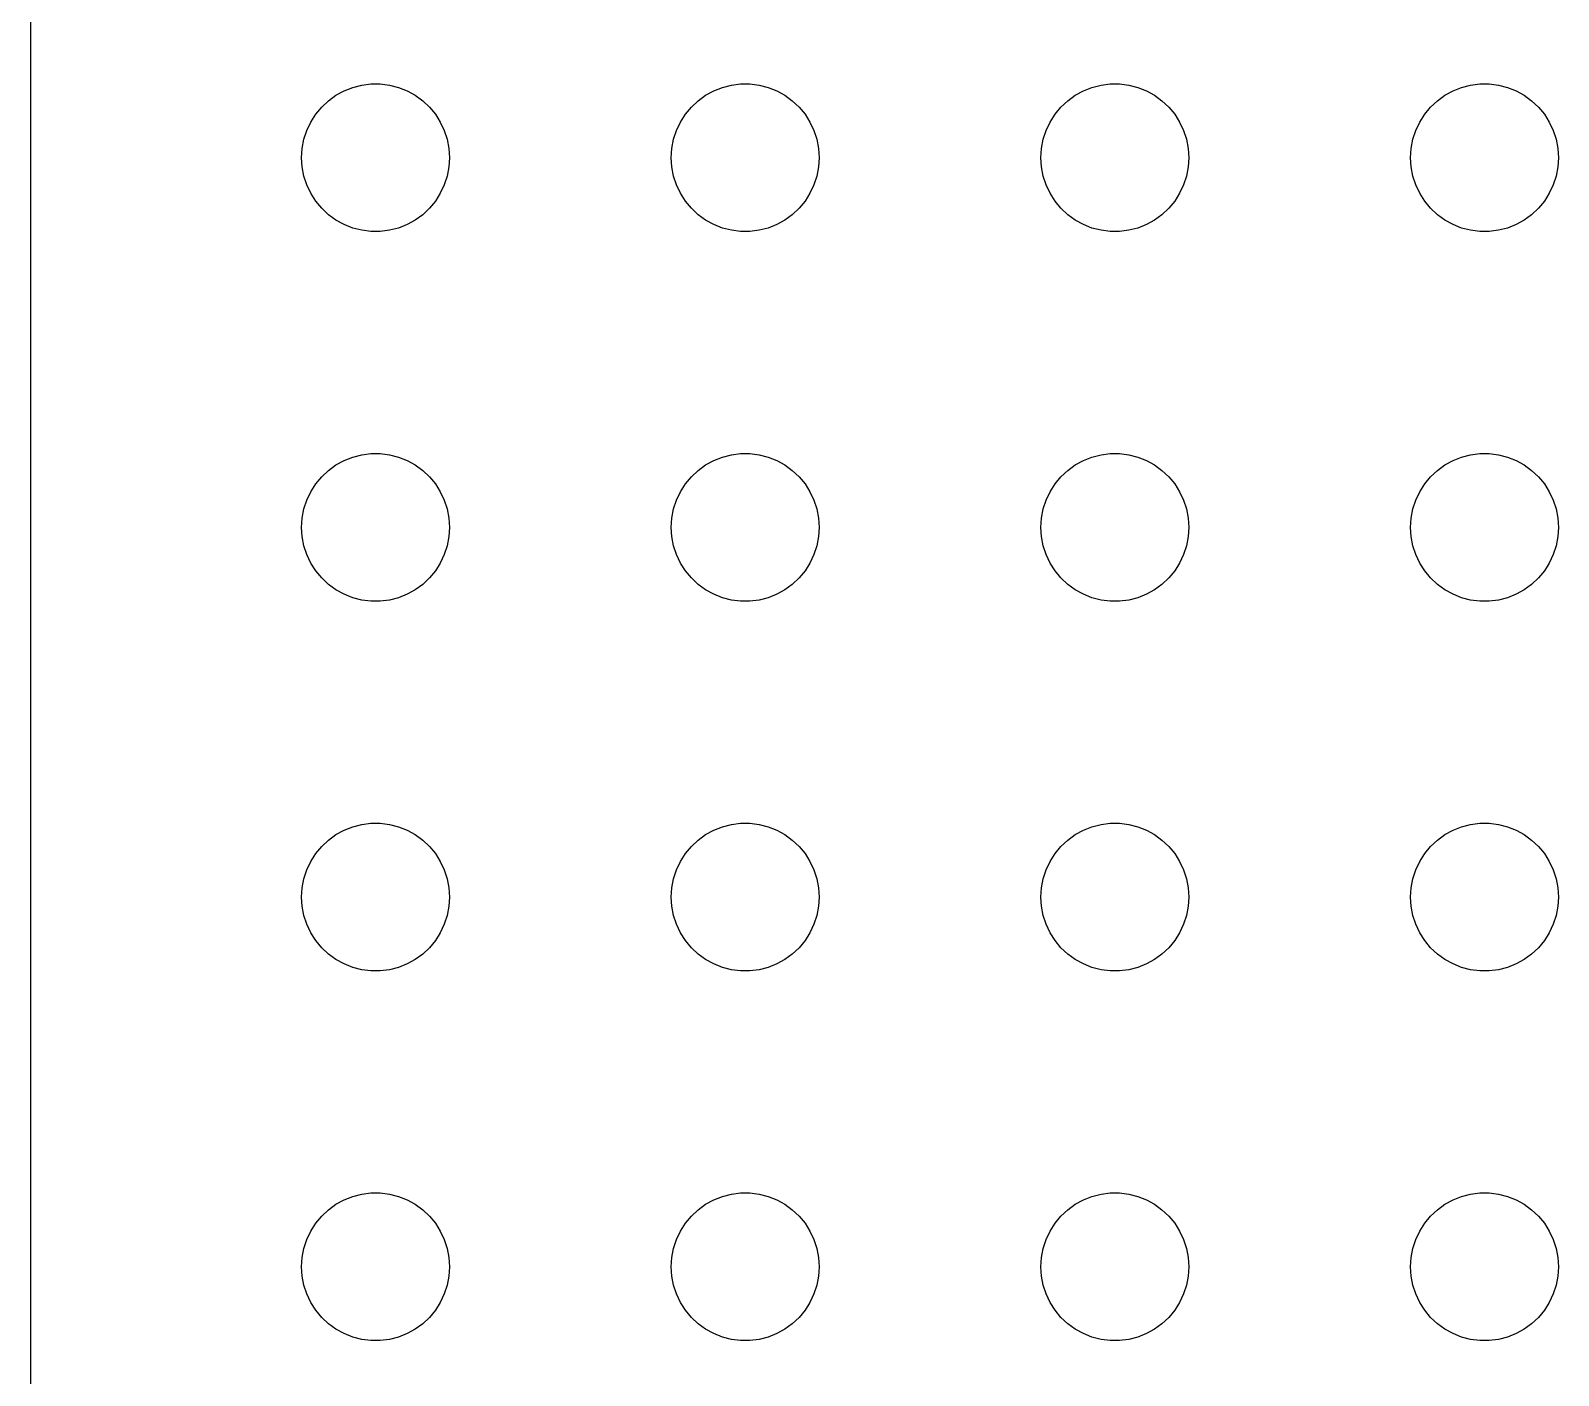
# Model space of a CAD drawing. Header units: metres. Extents: x -142 to 142, y -112 to 112.
# Drawn here: x -142 to -111, y -84.71 to -57.42 of the extents above; entities that cross this region are included whole.
import ezdxf

# ---------------------------------------------------------------- set-up
doc = ezdxf.new("R2010")
doc.units = ezdxf.units.M

msp = doc.modelspace()

# ---------------------------------------------------------------- linework, layer by layer
for p, q in [((-142, 107), (-142, -107)), ((-135.639, -58.6428), (-135.464, -58.5734)), ((-135.464, -58.5734), (-135.281, -58.5266)), ((-135.281, -58.5266), (-135.094, -58.503)), ((-135.094, -58.503), (-134.906, -58.503)), ((-134.906, -58.503), (-134.719, -58.5266)), ((-134.719, -58.5266), (-134.536, -58.5734)), ((-134.536, -58.5734), (-134.361, -58.6428)), ((-128.139, -58.6428), (-127.964, -58.5734)), ((-127.964, -58.5734), (-127.781, -58.5266)), ((-127.781, -58.5266), (-127.594, -58.503)), ((-127.594, -58.503), (-127.406, -58.503)), ((-127.406, -58.503), (-127.219, -58.5266)), ((-127.219, -58.5266), (-127.036, -58.5734)), ((-127.036, -58.5734), (-126.861, -58.6428)), ((-120.639, -58.6428), (-120.464, -58.5734)), ((-120.464, -58.5734), (-120.281, -58.5266)), ((-120.281, -58.5266), (-120.094, -58.503)), ((-120.094, -58.503), (-119.906, -58.503)), ((-119.906, -58.503), (-119.719, -58.5266)), ((-119.719, -58.5266), (-119.536, -58.5734)), ((-119.536, -58.5734), (-119.361, -58.6428)), ((-113.139, -58.6428), (-112.964, -58.5734)), ((-112.964, -58.5734), (-112.781, -58.5266)), ((-112.781, -58.5266), (-112.594, -58.503)), ((-112.594, -58.503), (-112.406, -58.503)), ((-112.406, -58.503), (-112.219, -58.5266)), ((-112.219, -58.5266), (-112.036, -58.5734)), ((-112.036, -58.5734), (-111.861, -58.6428)), ((-136.093, -58.9732), (-135.956, -58.8442)), ((-135.956, -58.8442), (-135.804, -58.7335)), ((-135.804, -58.7335), (-135.639, -58.6428)), ((-134.361, -58.6428), (-134.196, -58.7335)), ((-134.196, -58.7335), (-134.044, -58.8442)), ((-134.044, -58.8442), (-133.907, -58.9732)), ((-128.593, -58.9732), (-128.456, -58.8442)), ((-128.456, -58.8442), (-128.304, -58.7335)), ((-128.304, -58.7335), (-128.139, -58.6428)), ((-126.861, -58.6428), (-126.696, -58.7335)), ((-126.696, -58.7335), (-126.544, -58.8442)), ((-126.544, -58.8442), (-126.407, -58.9732)), ((-121.093, -58.9732), (-120.956, -58.8442)), ((-120.956, -58.8442), (-120.804, -58.7335)), ((-120.804, -58.7335), (-120.639, -58.6428)), ((-119.361, -58.6428), (-119.196, -58.7335)), ((-119.196, -58.7335), (-119.044, -58.8442)), ((-119.044, -58.8442), (-118.907, -58.9732)), ((-113.593, -58.9732), (-113.456, -58.8442)), ((-113.456, -58.8442), (-113.304, -58.7335)), ((-113.304, -58.7335), (-113.139, -58.6428)), ((-111.861, -58.6428), (-111.696, -58.7335)), ((-111.696, -58.7335), (-111.544, -58.8442)), ((-111.544, -58.8442), (-111.407, -58.9732)), ((-136.314, -59.2774), (-136.214, -59.1183)), ((-136.214, -59.1183), (-136.093, -58.9732)), ((-133.907, -58.9732), (-133.786, -59.1183)), ((-133.786, -59.1183), (-133.686, -59.2774)), ((-128.814, -59.2774), (-128.714, -59.1183)), ((-128.714, -59.1183), (-128.593, -58.9732)), ((-126.407, -58.9732), (-126.286, -59.1183)), ((-126.286, -59.1183), (-126.186, -59.2774)), ((-121.314, -59.2774), (-121.214, -59.1183)), ((-121.214, -59.1183), (-121.093, -58.9732)), ((-118.907, -58.9732), (-118.786, -59.1183)), ((-118.786, -59.1183), (-118.686, -59.2774)), ((-113.814, -59.2774), (-113.714, -59.1183)), ((-113.714, -59.1183), (-113.593, -58.9732)), ((-111.407, -58.9732), (-111.286, -59.1183)), ((-111.286, -59.1183), (-111.186, -59.2774)), ((-136.453, -59.627), (-136.395, -59.4478)), ((-136.395, -59.4478), (-136.314, -59.2774)), ((-133.686, -59.2774), (-133.605, -59.4478)), ((-133.605, -59.4478), (-133.547, -59.627)), ((-128.953, -59.627), (-128.895, -59.4478)), ((-128.895, -59.4478), (-128.814, -59.2774)), ((-126.186, -59.2774), (-126.105, -59.4478)), ((-126.105, -59.4478), (-126.047, -59.627)), ((-121.453, -59.627), (-121.395, -59.4478)), ((-121.395, -59.4478), (-121.314, -59.2774)), ((-118.686, -59.2774), (-118.605, -59.4478)), ((-118.605, -59.4478), (-118.547, -59.627)), ((-113.953, -59.627), (-113.895, -59.4478)), ((-113.895, -59.4478), (-113.814, -59.2774)), ((-111.186, -59.2774), (-111.105, -59.4478)), ((-111.105, -59.4478), (-111.047, -59.627)), ((-136.5, -60), (-136.488, -59.812)), ((-136.488, -59.812), (-136.453, -59.627)), ((-133.547, -59.627), (-133.512, -59.812)), ((-133.512, -59.812), (-133.5, -60)), ((-129, -60), (-128.988, -59.812)), ((-128.988, -59.812), (-128.953, -59.627)), ((-126.047, -59.627), (-126.012, -59.812)), ((-126.012, -59.812), (-126, -60)), ((-121.5, -60), (-121.488, -59.812)), ((-121.488, -59.812), (-121.453, -59.627)), ((-118.547, -59.627), (-118.512, -59.812)), ((-118.512, -59.812), (-118.5, -60)), ((-114, -60), (-113.988, -59.812)), ((-113.988, -59.812), (-113.953, -59.627)), ((-111.047, -59.627), (-111.012, -59.812)), ((-111.012, -59.812), (-111, -60)), ((-136.488, -60.188), (-136.5, -60)), ((-133.5, -60), (-133.512, -60.188)), ((-128.988, -60.188), (-129, -60)), ((-126, -60), (-126.012, -60.188)), ((-121.488, -60.188), (-121.5, -60)), ((-118.5, -60), (-118.512, -60.188)), ((-113.988, -60.188), (-114, -60)), ((-111, -60), (-111.012, -60.188)), ((-136.453, -60.373), (-136.488, -60.188)), ((-136.395, -60.5522), (-136.453, -60.373)), ((-133.547, -60.373), (-133.605, -60.5522)), ((-133.512, -60.188), (-133.547, -60.373)), ((-128.953, -60.373), (-128.988, -60.188)), ((-128.895, -60.5522), (-128.953, -60.373)), ((-126.047, -60.373), (-126.105, -60.5522)), ((-126.012, -60.188), (-126.047, -60.373)), ((-121.453, -60.373), (-121.488, -60.188)), ((-121.395, -60.5522), (-121.453, -60.373)), ((-118.547, -60.373), (-118.605, -60.5522)), ((-118.512, -60.188), (-118.547, -60.373)), ((-113.953, -60.373), (-113.988, -60.188)), ((-113.895, -60.5522), (-113.953, -60.373)), ((-111.047, -60.373), (-111.105, -60.5522)), ((-111.012, -60.188), (-111.047, -60.373)), ((-136.314, -60.7226), (-136.395, -60.5522)), ((-136.214, -60.8817), (-136.314, -60.7226)), ((-133.686, -60.7226), (-133.786, -60.8817)), ((-133.605, -60.5522), (-133.686, -60.7226)), ((-128.814, -60.7226), (-128.895, -60.5522)), ((-128.714, -60.8817), (-128.814, -60.7226)), ((-126.186, -60.7226), (-126.286, -60.8817)), ((-126.105, -60.5522), (-126.186, -60.7226)), ((-121.314, -60.7226), (-121.395, -60.5522)), ((-121.214, -60.8817), (-121.314, -60.7226)), ((-118.686, -60.7226), (-118.786, -60.8817)), ((-118.605, -60.5522), (-118.686, -60.7226)), ((-113.814, -60.7226), (-113.895, -60.5522)), ((-113.714, -60.8817), (-113.814, -60.7226)), ((-111.186, -60.7226), (-111.286, -60.8817)), ((-111.105, -60.5522), (-111.186, -60.7226)), ((-136.093, -61.0268), (-136.214, -60.8817)), ((-135.956, -61.1558), (-136.093, -61.0268)), ((-133.907, -61.0268), (-134.044, -61.1558)), ((-133.786, -60.8817), (-133.907, -61.0268)), ((-128.593, -61.0268), (-128.714, -60.8817)), ((-128.456, -61.1558), (-128.593, -61.0268)), ((-126.407, -61.0268), (-126.544, -61.1558)), ((-126.286, -60.8817), (-126.407, -61.0268)), ((-121.093, -61.0268), (-121.214, -60.8817)), ((-120.956, -61.1558), (-121.093, -61.0268)), ((-118.907, -61.0268), (-119.044, -61.1558)), ((-118.786, -60.8817), (-118.907, -61.0268)), ((-113.593, -61.0268), (-113.714, -60.8817)), ((-113.456, -61.1558), (-113.593, -61.0268)), ((-111.407, -61.0268), (-111.544, -61.1558)), ((-111.286, -60.8817), (-111.407, -61.0268)), ((-135.804, -61.2665), (-135.956, -61.1558)), ((-135.639, -61.3572), (-135.804, -61.2665)), ((-135.464, -61.4266), (-135.639, -61.3572)), ((-134.361, -61.3572), (-134.536, -61.4266)), ((-134.196, -61.2665), (-134.361, -61.3572)), ((-134.044, -61.1558), (-134.196, -61.2665)), ((-128.304, -61.2665), (-128.456, -61.1558)), ((-128.139, -61.3572), (-128.304, -61.2665)), ((-127.964, -61.4266), (-128.139, -61.3572)), ((-126.861, -61.3572), (-127.036, -61.4266)), ((-126.696, -61.2665), (-126.861, -61.3572)), ((-126.544, -61.1558), (-126.696, -61.2665)), ((-120.804, -61.2665), (-120.956, -61.1558)), ((-120.639, -61.3572), (-120.804, -61.2665)), ((-120.464, -61.4266), (-120.639, -61.3572)), ((-119.361, -61.3572), (-119.536, -61.4266)), ((-119.196, -61.2665), (-119.361, -61.3572)), ((-119.044, -61.1558), (-119.196, -61.2665)), ((-113.304, -61.2665), (-113.456, -61.1558)), ((-113.139, -61.3572), (-113.304, -61.2665)), ((-112.964, -61.4266), (-113.139, -61.3572)), ((-111.861, -61.3572), (-112.036, -61.4266)), ((-111.696, -61.2665), (-111.861, -61.3572)), ((-111.544, -61.1558), (-111.696, -61.2665)), ((-135.281, -61.4734), (-135.464, -61.4266)), ((-135.094, -61.497), (-135.281, -61.4734)), ((-134.906, -61.497), (-135.094, -61.497)), ((-134.719, -61.4734), (-134.906, -61.497)), ((-134.536, -61.4266), (-134.719, -61.4734)), ((-127.781, -61.4734), (-127.964, -61.4266)), ((-127.594, -61.497), (-127.781, -61.4734)), ((-127.406, -61.497), (-127.594, -61.497)), ((-127.219, -61.4734), (-127.406, -61.497)), ((-127.036, -61.4266), (-127.219, -61.4734)), ((-120.281, -61.4734), (-120.464, -61.4266)), ((-120.094, -61.497), (-120.281, -61.4734)), ((-119.906, -61.497), (-120.094, -61.497)), ((-119.719, -61.4734), (-119.906, -61.497)), ((-119.536, -61.4266), (-119.719, -61.4734)), ((-112.781, -61.4734), (-112.964, -61.4266)), ((-112.594, -61.497), (-112.781, -61.4734)), ((-112.406, -61.497), (-112.594, -61.497)), ((-112.219, -61.4734), (-112.406, -61.497)), ((-112.036, -61.4266), (-112.219, -61.4734)), ((-135.464, -66.0734), (-135.281, -66.0266)), ((-135.281, -66.0266), (-135.094, -66.003)), ((-135.094, -66.003), (-134.906, -66.003)), ((-134.906, -66.003), (-134.719, -66.0266)), ((-134.719, -66.0266), (-134.536, -66.0734)), ((-127.964, -66.0734), (-127.781, -66.0266)), ((-127.781, -66.0266), (-127.594, -66.003)), ((-127.594, -66.003), (-127.406, -66.003)), ((-127.406, -66.003), (-127.219, -66.0266)), ((-127.219, -66.0266), (-127.036, -66.0734)), ((-120.464, -66.0734), (-120.281, -66.0266)), ((-120.281, -66.0266), (-120.094, -66.003)), ((-120.094, -66.003), (-119.906, -66.003)), ((-119.906, -66.003), (-119.719, -66.0266)), ((-119.719, -66.0266), (-119.536, -66.0734)), ((-112.964, -66.0734), (-112.781, -66.0266)), ((-112.781, -66.0266), (-112.594, -66.003)), ((-112.594, -66.003), (-112.406, -66.003)), ((-112.406, -66.003), (-112.219, -66.0266)), ((-112.219, -66.0266), (-112.036, -66.0734)), ((-135.956, -66.3442), (-135.804, -66.2335)), ((-135.804, -66.2335), (-135.639, -66.1428)), ((-135.639, -66.1428), (-135.464, -66.0734)), ((-134.536, -66.0734), (-134.361, -66.1428)), ((-134.361, -66.1428), (-134.196, -66.2335)), ((-134.196, -66.2335), (-134.044, -66.3442)), ((-128.456, -66.3442), (-128.304, -66.2335)), ((-128.304, -66.2335), (-128.139, -66.1428)), ((-128.139, -66.1428), (-127.964, -66.0734)), ((-127.036, -66.0734), (-126.861, -66.1428)), ((-126.861, -66.1428), (-126.696, -66.2335)), ((-126.696, -66.2335), (-126.544, -66.3442)), ((-120.956, -66.3442), (-120.804, -66.2335)), ((-120.804, -66.2335), (-120.639, -66.1428)), ((-120.639, -66.1428), (-120.464, -66.0734)), ((-119.536, -66.0734), (-119.361, -66.1428)), ((-119.361, -66.1428), (-119.196, -66.2335)), ((-119.196, -66.2335), (-119.044, -66.3442)), ((-113.456, -66.3442), (-113.304, -66.2335)), ((-113.304, -66.2335), (-113.139, -66.1428)), ((-113.139, -66.1428), (-112.964, -66.0734)), ((-112.036, -66.0734), (-111.861, -66.1428)), ((-111.861, -66.1428), (-111.696, -66.2335)), ((-111.696, -66.2335), (-111.544, -66.3442)), ((-136.314, -66.7774), (-136.214, -66.6183)), ((-136.214, -66.6183), (-136.093, -66.4732)), ((-136.093, -66.4732), (-135.956, -66.3442)), ((-134.044, -66.3442), (-133.907, -66.4732)), ((-133.907, -66.4732), (-133.786, -66.6183)), ((-133.786, -66.6183), (-133.686, -66.7774)), ((-128.814, -66.7774), (-128.714, -66.6183)), ((-128.714, -66.6183), (-128.593, -66.4732)), ((-128.593, -66.4732), (-128.456, -66.3442)), ((-126.544, -66.3442), (-126.407, -66.4732)), ((-126.407, -66.4732), (-126.286, -66.6183)), ((-126.286, -66.6183), (-126.186, -66.7774)), ((-121.314, -66.7774), (-121.214, -66.6183)), ((-121.214, -66.6183), (-121.093, -66.4732)), ((-121.093, -66.4732), (-120.956, -66.3442)), ((-119.044, -66.3442), (-118.907, -66.4732)), ((-118.907, -66.4732), (-118.786, -66.6183)), ((-118.786, -66.6183), (-118.686, -66.7774)), ((-113.814, -66.7774), (-113.714, -66.6183)), ((-113.714, -66.6183), (-113.593, -66.4732)), ((-113.593, -66.4732), (-113.456, -66.3442)), ((-111.544, -66.3442), (-111.407, -66.4732)), ((-111.407, -66.4732), (-111.286, -66.6183)), ((-111.286, -66.6183), (-111.186, -66.7774)), ((-136.453, -67.127), (-136.395, -66.9478)), ((-136.395, -66.9478), (-136.314, -66.7774)), ((-133.686, -66.7774), (-133.605, -66.9478)), ((-133.605, -66.9478), (-133.547, -67.127)), ((-128.953, -67.127), (-128.895, -66.9478)), ((-128.895, -66.9478), (-128.814, -66.7774)), ((-126.186, -66.7774), (-126.105, -66.9478)), ((-126.105, -66.9478), (-126.047, -67.127)), ((-121.453, -67.127), (-121.395, -66.9478)), ((-121.395, -66.9478), (-121.314, -66.7774)), ((-118.686, -66.7774), (-118.605, -66.9478)), ((-118.605, -66.9478), (-118.547, -67.127)), ((-113.953, -67.127), (-113.895, -66.9478)), ((-113.895, -66.9478), (-113.814, -66.7774)), ((-111.186, -66.7774), (-111.105, -66.9478)), ((-111.105, -66.9478), (-111.047, -67.127)), ((-136.488, -67.312), (-136.453, -67.127)), ((-133.547, -67.127), (-133.512, -67.312)), ((-128.988, -67.312), (-128.953, -67.127)), ((-126.047, -67.127), (-126.012, -67.312)), ((-121.488, -67.312), (-121.453, -67.127)), ((-118.547, -67.127), (-118.512, -67.312)), ((-113.988, -67.312), (-113.953, -67.127)), ((-111.047, -67.127), (-111.012, -67.312)), ((-136.5, -67.5), (-136.488, -67.312)), ((-136.488, -67.688), (-136.5, -67.5)), ((-133.512, -67.312), (-133.5, -67.5)), ((-133.5, -67.5), (-133.512, -67.688)), ((-129, -67.5), (-128.988, -67.312)), ((-128.988, -67.688), (-129, -67.5)), ((-126.012, -67.312), (-126, -67.5)), ((-126, -67.5), (-126.012, -67.688)), ((-121.5, -67.5), (-121.488, -67.312)), ((-121.488, -67.688), (-121.5, -67.5)), ((-118.512, -67.312), (-118.5, -67.5)), ((-118.5, -67.5), (-118.512, -67.688)), ((-114, -67.5), (-113.988, -67.312)), ((-113.988, -67.688), (-114, -67.5)), ((-111.012, -67.312), (-111, -67.5)), ((-111, -67.5), (-111.012, -67.688)), ((-136.453, -67.873), (-136.488, -67.688)), ((-136.395, -68.0522), (-136.453, -67.873)), ((-133.547, -67.873), (-133.605, -68.0522)), ((-133.512, -67.688), (-133.547, -67.873)), ((-128.953, -67.873), (-128.988, -67.688)), ((-128.895, -68.0522), (-128.953, -67.873)), ((-126.047, -67.873), (-126.105, -68.0522)), ((-126.012, -67.688), (-126.047, -67.873)), ((-121.453, -67.873), (-121.488, -67.688)), ((-121.395, -68.0522), (-121.453, -67.873)), ((-118.547, -67.873), (-118.605, -68.0522)), ((-118.512, -67.688), (-118.547, -67.873)), ((-113.953, -67.873), (-113.988, -67.688)), ((-113.895, -68.0522), (-113.953, -67.873)), ((-111.047, -67.873), (-111.105, -68.0522)), ((-111.012, -67.688), (-111.047, -67.873)), ((-136.314, -68.2226), (-136.395, -68.0522)), ((-133.605, -68.0522), (-133.686, -68.2226)), ((-128.814, -68.2226), (-128.895, -68.0522)), ((-126.105, -68.0522), (-126.186, -68.2226)), ((-121.314, -68.2226), (-121.395, -68.0522)), ((-118.605, -68.0522), (-118.686, -68.2226)), ((-113.814, -68.2226), (-113.895, -68.0522)), ((-111.105, -68.0522), (-111.186, -68.2226)), ((-136.214, -68.3817), (-136.314, -68.2226)), ((-136.093, -68.5268), (-136.214, -68.3817)), ((-133.786, -68.3817), (-133.907, -68.5268)), ((-133.686, -68.2226), (-133.786, -68.3817)), ((-128.714, -68.3817), (-128.814, -68.2226)), ((-128.593, -68.5268), (-128.714, -68.3817)), ((-126.286, -68.3817), (-126.407, -68.5268)), ((-126.186, -68.2226), (-126.286, -68.3817)), ((-121.214, -68.3817), (-121.314, -68.2226)), ((-121.093, -68.5268), (-121.214, -68.3817)), ((-118.786, -68.3817), (-118.907, -68.5268)), ((-118.686, -68.2226), (-118.786, -68.3817)), ((-113.714, -68.3817), (-113.814, -68.2226)), ((-113.593, -68.5268), (-113.714, -68.3817)), ((-111.286, -68.3817), (-111.407, -68.5268)), ((-111.186, -68.2226), (-111.286, -68.3817)), ((-135.956, -68.6558), (-136.093, -68.5268)), ((-135.804, -68.7665), (-135.956, -68.6558)), ((-135.639, -68.8572), (-135.804, -68.7665)), ((-134.196, -68.7665), (-134.361, -68.8572)), ((-134.044, -68.6558), (-134.196, -68.7665)), ((-133.907, -68.5268), (-134.044, -68.6558)), ((-128.456, -68.6558), (-128.593, -68.5268)), ((-128.304, -68.7665), (-128.456, -68.6558)), ((-128.139, -68.8572), (-128.304, -68.7665)), ((-126.696, -68.7665), (-126.861, -68.8572)), ((-126.544, -68.6558), (-126.696, -68.7665)), ((-126.407, -68.5268), (-126.544, -68.6558)), ((-120.956, -68.6558), (-121.093, -68.5268)), ((-120.804, -68.7665), (-120.956, -68.6558)), ((-120.639, -68.8572), (-120.804, -68.7665)), ((-119.196, -68.7665), (-119.361, -68.8572)), ((-119.044, -68.6558), (-119.196, -68.7665)), ((-118.907, -68.5268), (-119.044, -68.6558)), ((-113.456, -68.6558), (-113.593, -68.5268)), ((-113.304, -68.7665), (-113.456, -68.6558)), ((-113.139, -68.8572), (-113.304, -68.7665)), ((-111.696, -68.7665), (-111.861, -68.8572)), ((-111.544, -68.6558), (-111.696, -68.7665)), ((-111.407, -68.5268), (-111.544, -68.6558)), ((-135.464, -68.9266), (-135.639, -68.8572)), ((-135.281, -68.9734), (-135.464, -68.9266)), ((-135.094, -68.997), (-135.281, -68.9734)), ((-134.906, -68.997), (-135.094, -68.997)), ((-134.719, -68.9734), (-134.906, -68.997)), ((-134.536, -68.9266), (-134.719, -68.9734)), ((-134.361, -68.8572), (-134.536, -68.9266)), ((-127.964, -68.9266), (-128.139, -68.8572)), ((-127.781, -68.9734), (-127.964, -68.9266)), ((-127.594, -68.997), (-127.781, -68.9734)), ((-127.406, -68.997), (-127.594, -68.997)), ((-127.219, -68.9734), (-127.406, -68.997)), ((-127.036, -68.9266), (-127.219, -68.9734)), ((-126.861, -68.8572), (-127.036, -68.9266)), ((-120.464, -68.9266), (-120.639, -68.8572)), ((-120.281, -68.9734), (-120.464, -68.9266)), ((-120.094, -68.997), (-120.281, -68.9734)), ((-119.906, -68.997), (-120.094, -68.997)), ((-119.719, -68.9734), (-119.906, -68.997)), ((-119.536, -68.9266), (-119.719, -68.9734)), ((-119.361, -68.8572), (-119.536, -68.9266)), ((-112.964, -68.9266), (-113.139, -68.8572)), ((-112.781, -68.9734), (-112.964, -68.9266)), ((-112.594, -68.997), (-112.781, -68.9734)), ((-112.406, -68.997), (-112.594, -68.997)), ((-112.219, -68.9734), (-112.406, -68.997)), ((-112.036, -68.9266), (-112.219, -68.9734)), ((-111.861, -68.8572), (-112.036, -68.9266)), ((-135.956, -73.8442), (-135.804, -73.7335)), ((-135.804, -73.7335), (-135.639, -73.6428)), ((-135.639, -73.6428), (-135.464, -73.5734)), ((-135.464, -73.5734), (-135.281, -73.5266)), ((-135.281, -73.5266), (-135.094, -73.503)), ((-135.094, -73.503), (-134.906, -73.503)), ((-134.906, -73.503), (-134.719, -73.5266)), ((-134.719, -73.5266), (-134.536, -73.5734)), ((-134.536, -73.5734), (-134.361, -73.6428)), ((-134.361, -73.6428), (-134.196, -73.7335)), ((-134.196, -73.7335), (-134.044, -73.8442)), ((-128.456, -73.8442), (-128.304, -73.7335)), ((-128.304, -73.7335), (-128.139, -73.6428)), ((-128.139, -73.6428), (-127.964, -73.5734)), ((-127.964, -73.5734), (-127.781, -73.5266)), ((-127.781, -73.5266), (-127.594, -73.503)), ((-127.594, -73.503), (-127.406, -73.503)), ((-127.406, -73.503), (-127.219, -73.5266)), ((-127.219, -73.5266), (-127.036, -73.5734)), ((-127.036, -73.5734), (-126.861, -73.6428)), ((-126.861, -73.6428), (-126.696, -73.7335)), ((-126.696, -73.7335), (-126.544, -73.8442)), ((-120.956, -73.8442), (-120.804, -73.7335)), ((-120.804, -73.7335), (-120.639, -73.6428)), ((-120.639, -73.6428), (-120.464, -73.5734)), ((-120.464, -73.5734), (-120.281, -73.5266)), ((-120.281, -73.5266), (-120.094, -73.503)), ((-120.094, -73.503), (-119.906, -73.503)), ((-119.906, -73.503), (-119.719, -73.5266)), ((-119.719, -73.5266), (-119.536, -73.5734)), ((-119.536, -73.5734), (-119.361, -73.6428)), ((-119.361, -73.6428), (-119.196, -73.7335)), ((-119.196, -73.7335), (-119.044, -73.8442)), ((-113.456, -73.8442), (-113.304, -73.7335)), ((-113.304, -73.7335), (-113.139, -73.6428)), ((-113.139, -73.6428), (-112.964, -73.5734)), ((-112.964, -73.5734), (-112.781, -73.5266)), ((-112.781, -73.5266), (-112.594, -73.503)), ((-112.594, -73.503), (-112.406, -73.503)), ((-112.406, -73.503), (-112.219, -73.5266)), ((-112.219, -73.5266), (-112.036, -73.5734)), ((-112.036, -73.5734), (-111.861, -73.6428)), ((-111.861, -73.6428), (-111.696, -73.7335)), ((-111.696, -73.7335), (-111.544, -73.8442)), ((-136.214, -74.1183), (-136.093, -73.9732)), ((-136.093, -73.9732), (-135.956, -73.8442)), ((-134.044, -73.8442), (-133.907, -73.9732)), ((-133.907, -73.9732), (-133.786, -74.1183)), ((-128.714, -74.1183), (-128.593, -73.9732)), ((-128.593, -73.9732), (-128.456, -73.8442)), ((-126.544, -73.8442), (-126.407, -73.9732)), ((-126.407, -73.9732), (-126.286, -74.1183)), ((-121.214, -74.1183), (-121.093, -73.9732)), ((-121.093, -73.9732), (-120.956, -73.8442)), ((-119.044, -73.8442), (-118.907, -73.9732)), ((-118.907, -73.9732), (-118.786, -74.1183)), ((-113.714, -74.1183), (-113.593, -73.9732)), ((-113.593, -73.9732), (-113.456, -73.8442)), ((-111.544, -73.8442), (-111.407, -73.9732)), ((-111.407, -73.9732), (-111.286, -74.1183)), ((-136.395, -74.4478), (-136.314, -74.2774)), ((-136.314, -74.2774), (-136.214, -74.1183)), ((-133.786, -74.1183), (-133.686, -74.2774)), ((-133.686, -74.2774), (-133.605, -74.4478)), ((-128.895, -74.4478), (-128.814, -74.2774)), ((-128.814, -74.2774), (-128.714, -74.1183)), ((-126.286, -74.1183), (-126.186, -74.2774)), ((-126.186, -74.2774), (-126.105, -74.4478)), ((-121.395, -74.4478), (-121.314, -74.2774)), ((-121.314, -74.2774), (-121.214, -74.1183)), ((-118.786, -74.1183), (-118.686, -74.2774)), ((-118.686, -74.2774), (-118.605, -74.4478)), ((-113.895, -74.4478), (-113.814, -74.2774)), ((-113.814, -74.2774), (-113.714, -74.1183)), ((-111.286, -74.1183), (-111.186, -74.2774)), ((-111.186, -74.2774), (-111.105, -74.4478)), ((-136.488, -74.812), (-136.453, -74.627)), ((-136.453, -74.627), (-136.395, -74.4478)), ((-133.605, -74.4478), (-133.547, -74.627)), ((-133.547, -74.627), (-133.512, -74.812)), ((-128.988, -74.812), (-128.953, -74.627)), ((-128.953, -74.627), (-128.895, -74.4478)), ((-126.105, -74.4478), (-126.047, -74.627)), ((-126.047, -74.627), (-126.012, -74.812)), ((-121.488, -74.812), (-121.453, -74.627)), ((-121.453, -74.627), (-121.395, -74.4478)), ((-118.605, -74.4478), (-118.547, -74.627)), ((-118.547, -74.627), (-118.512, -74.812)), ((-113.988, -74.812), (-113.953, -74.627)), ((-113.953, -74.627), (-113.895, -74.4478)), ((-111.105, -74.4478), (-111.047, -74.627)), ((-111.047, -74.627), (-111.012, -74.812)), ((-136.5, -75), (-136.488, -74.812)), ((-136.488, -75.188), (-136.5, -75)), ((-133.512, -74.812), (-133.5, -75)), ((-133.5, -75), (-133.512, -75.188)), ((-129, -75), (-128.988, -74.812)), ((-128.988, -75.188), (-129, -75)), ((-126.012, -74.812), (-126, -75)), ((-126, -75), (-126.012, -75.188)), ((-121.5, -75), (-121.488, -74.812)), ((-121.488, -75.188), (-121.5, -75)), ((-118.512, -74.812), (-118.5, -75)), ((-118.5, -75), (-118.512, -75.188)), ((-114, -75), (-113.988, -74.812)), ((-113.988, -75.188), (-114, -75)), ((-111.012, -74.812), (-111, -75)), ((-111, -75), (-111.012, -75.188)), ((-136.453, -75.373), (-136.488, -75.188)), ((-133.512, -75.188), (-133.547, -75.373)), ((-128.953, -75.373), (-128.988, -75.188)), ((-126.012, -75.188), (-126.047, -75.373)), ((-121.453, -75.373), (-121.488, -75.188)), ((-118.512, -75.188), (-118.547, -75.373)), ((-113.953, -75.373), (-113.988, -75.188)), ((-111.012, -75.188), (-111.047, -75.373)), ((-136.395, -75.5522), (-136.453, -75.373)), ((-136.314, -75.7226), (-136.395, -75.5522)), ((-133.605, -75.5522), (-133.686, -75.7226)), ((-133.547, -75.373), (-133.605, -75.5522)), ((-128.895, -75.5522), (-128.953, -75.373)), ((-128.814, -75.7226), (-128.895, -75.5522)), ((-126.105, -75.5522), (-126.186, -75.7226)), ((-126.047, -75.373), (-126.105, -75.5522)), ((-121.395, -75.5522), (-121.453, -75.373)), ((-121.314, -75.7226), (-121.395, -75.5522)), ((-118.605, -75.5522), (-118.686, -75.7226)), ((-118.547, -75.373), (-118.605, -75.5522)), ((-113.895, -75.5522), (-113.953, -75.373)), ((-113.814, -75.7226), (-113.895, -75.5522)), ((-111.105, -75.5522), (-111.186, -75.7226)), ((-111.047, -75.373), (-111.105, -75.5522)), ((-136.214, -75.8817), (-136.314, -75.7226)), ((-136.093, -76.0268), (-136.214, -75.8817)), ((-133.786, -75.8817), (-133.907, -76.0268)), ((-133.686, -75.7226), (-133.786, -75.8817)), ((-128.714, -75.8817), (-128.814, -75.7226)), ((-128.593, -76.0268), (-128.714, -75.8817)), ((-126.286, -75.8817), (-126.407, -76.0268)), ((-126.186, -75.7226), (-126.286, -75.8817)), ((-121.214, -75.8817), (-121.314, -75.7226)), ((-121.093, -76.0268), (-121.214, -75.8817)), ((-118.786, -75.8817), (-118.907, -76.0268)), ((-118.686, -75.7226), (-118.786, -75.8817)), ((-113.714, -75.8817), (-113.814, -75.7226)), ((-113.593, -76.0268), (-113.714, -75.8817)), ((-111.286, -75.8817), (-111.407, -76.0268)), ((-111.186, -75.7226), (-111.286, -75.8817)), ((-135.956, -76.1558), (-136.093, -76.0268)), ((-135.804, -76.2665), (-135.956, -76.1558)), ((-134.044, -76.1558), (-134.196, -76.2665)), ((-133.907, -76.0268), (-134.044, -76.1558)), ((-128.456, -76.1558), (-128.593, -76.0268)), ((-128.304, -76.2665), (-128.456, -76.1558)), ((-126.544, -76.1558), (-126.696, -76.2665)), ((-126.407, -76.0268), (-126.544, -76.1558)), ((-120.956, -76.1558), (-121.093, -76.0268)), ((-120.804, -76.2665), (-120.956, -76.1558)), ((-119.044, -76.1558), (-119.196, -76.2665)), ((-118.907, -76.0268), (-119.044, -76.1558)), ((-113.456, -76.1558), (-113.593, -76.0268)), ((-113.304, -76.2665), (-113.456, -76.1558)), ((-111.544, -76.1558), (-111.696, -76.2665)), ((-111.407, -76.0268), (-111.544, -76.1558)), ((-135.639, -76.3572), (-135.804, -76.2665)), ((-135.464, -76.4266), (-135.639, -76.3572)), ((-135.281, -76.4734), (-135.464, -76.4266)), ((-135.094, -76.497), (-135.281, -76.4734)), ((-134.906, -76.497), (-135.094, -76.497)), ((-134.719, -76.4734), (-134.906, -76.497)), ((-134.536, -76.4266), (-134.719, -76.4734)), ((-134.361, -76.3572), (-134.536, -76.4266)), ((-134.196, -76.2665), (-134.361, -76.3572)), ((-128.139, -76.3572), (-128.304, -76.2665)), ((-127.964, -76.4266), (-128.139, -76.3572)), ((-127.781, -76.4734), (-127.964, -76.4266)), ((-127.594, -76.497), (-127.781, -76.4734)), ((-127.406, -76.497), (-127.594, -76.497)), ((-127.219, -76.4734), (-127.406, -76.497)), ((-127.036, -76.4266), (-127.219, -76.4734)), ((-126.861, -76.3572), (-127.036, -76.4266)), ((-126.696, -76.2665), (-126.861, -76.3572)), ((-120.639, -76.3572), (-120.804, -76.2665)), ((-120.464, -76.4266), (-120.639, -76.3572)), ((-120.281, -76.4734), (-120.464, -76.4266)), ((-120.094, -76.497), (-120.281, -76.4734)), ((-119.906, -76.497), (-120.094, -76.497)), ((-119.719, -76.4734), (-119.906, -76.497)), ((-119.536, -76.4266), (-119.719, -76.4734)), ((-119.361, -76.3572), (-119.536, -76.4266)), ((-119.196, -76.2665), (-119.361, -76.3572)), ((-113.139, -76.3572), (-113.304, -76.2665)), ((-112.964, -76.4266), (-113.139, -76.3572)), ((-112.781, -76.4734), (-112.964, -76.4266)), ((-112.594, -76.497), (-112.781, -76.4734)), ((-112.406, -76.497), (-112.594, -76.497)), ((-112.219, -76.4734), (-112.406, -76.497)), ((-112.036, -76.4266), (-112.219, -76.4734)), ((-111.861, -76.3572), (-112.036, -76.4266)), ((-111.696, -76.2665), (-111.861, -76.3572)), ((-135.804, -81.2335), (-135.639, -81.1428)), ((-135.639, -81.1428), (-135.464, -81.0734)), ((-135.464, -81.0734), (-135.281, -81.0266)), ((-135.281, -81.0266), (-135.094, -81.003)), ((-135.094, -81.003), (-134.906, -81.003)), ((-134.906, -81.003), (-134.719, -81.0266)), ((-134.719, -81.0266), (-134.536, -81.0734)), ((-134.536, -81.0734), (-134.361, -81.1428)), ((-134.361, -81.1428), (-134.196, -81.2335)), ((-128.304, -81.2335), (-128.139, -81.1428)), ((-128.139, -81.1428), (-127.964, -81.0734)), ((-127.964, -81.0734), (-127.781, -81.0266)), ((-127.781, -81.0266), (-127.594, -81.003)), ((-127.594, -81.003), (-127.406, -81.003)), ((-127.406, -81.003), (-127.219, -81.0266)), ((-127.219, -81.0266), (-127.036, -81.0734)), ((-127.036, -81.0734), (-126.861, -81.1428)), ((-126.861, -81.1428), (-126.696, -81.2335)), ((-120.804, -81.2335), (-120.639, -81.1428)), ((-120.639, -81.1428), (-120.464, -81.0734)), ((-120.464, -81.0734), (-120.281, -81.0266)), ((-120.281, -81.0266), (-120.094, -81.003)), ((-120.094, -81.003), (-119.906, -81.003)), ((-119.906, -81.003), (-119.719, -81.0266)), ((-119.719, -81.0266), (-119.536, -81.0734)), ((-119.536, -81.0734), (-119.361, -81.1428)), ((-119.361, -81.1428), (-119.196, -81.2335)), ((-113.304, -81.2335), (-113.139, -81.1428)), ((-113.139, -81.1428), (-112.964, -81.0734)), ((-112.964, -81.0734), (-112.781, -81.0266)), ((-112.781, -81.0266), (-112.594, -81.003)), ((-112.594, -81.003), (-112.406, -81.003)), ((-112.406, -81.003), (-112.219, -81.0266)), ((-112.219, -81.0266), (-112.036, -81.0734)), ((-112.036, -81.0734), (-111.861, -81.1428)), ((-111.861, -81.1428), (-111.696, -81.2335)), ((-136.214, -81.6183), (-136.093, -81.4732)), ((-136.093, -81.4732), (-135.956, -81.3442)), ((-135.956, -81.3442), (-135.804, -81.2335)), ((-134.196, -81.2335), (-134.044, -81.3442)), ((-134.044, -81.3442), (-133.907, -81.4732)), ((-133.907, -81.4732), (-133.786, -81.6183)), ((-128.714, -81.6183), (-128.593, -81.4732)), ((-128.593, -81.4732), (-128.456, -81.3442)), ((-128.456, -81.3442), (-128.304, -81.2335)), ((-126.696, -81.2335), (-126.544, -81.3442)), ((-126.544, -81.3442), (-126.407, -81.4732)), ((-126.407, -81.4732), (-126.286, -81.6183)), ((-121.214, -81.6183), (-121.093, -81.4732)), ((-121.093, -81.4732), (-120.956, -81.3442)), ((-120.956, -81.3442), (-120.804, -81.2335)), ((-119.196, -81.2335), (-119.044, -81.3442)), ((-119.044, -81.3442), (-118.907, -81.4732)), ((-118.907, -81.4732), (-118.786, -81.6183)), ((-113.714, -81.6183), (-113.593, -81.4732)), ((-113.593, -81.4732), (-113.456, -81.3442)), ((-113.456, -81.3442), (-113.304, -81.2335)), ((-111.696, -81.2335), (-111.544, -81.3442)), ((-111.544, -81.3442), (-111.407, -81.4732)), ((-111.407, -81.4732), (-111.286, -81.6183)), ((-136.395, -81.9478), (-136.314, -81.7774)), ((-136.314, -81.7774), (-136.214, -81.6183)), ((-133.786, -81.6183), (-133.686, -81.7774)), ((-133.686, -81.7774), (-133.605, -81.9478)), ((-128.895, -81.9478), (-128.814, -81.7774)), ((-128.814, -81.7774), (-128.714, -81.6183)), ((-126.286, -81.6183), (-126.186, -81.7774)), ((-126.186, -81.7774), (-126.105, -81.9478)), ((-121.395, -81.9478), (-121.314, -81.7774)), ((-121.314, -81.7774), (-121.214, -81.6183)), ((-118.786, -81.6183), (-118.686, -81.7774)), ((-118.686, -81.7774), (-118.605, -81.9478)), ((-113.895, -81.9478), (-113.814, -81.7774)), ((-113.814, -81.7774), (-113.714, -81.6183)), ((-111.286, -81.6183), (-111.186, -81.7774)), ((-111.186, -81.7774), (-111.105, -81.9478)), ((-136.488, -82.312), (-136.453, -82.127)), ((-136.453, -82.127), (-136.395, -81.9478)), ((-133.605, -81.9478), (-133.547, -82.127)), ((-133.547, -82.127), (-133.512, -82.312)), ((-128.988, -82.312), (-128.953, -82.127)), ((-128.953, -82.127), (-128.895, -81.9478)), ((-126.105, -81.9478), (-126.047, -82.127)), ((-126.047, -82.127), (-126.012, -82.312)), ((-121.488, -82.312), (-121.453, -82.127)), ((-121.453, -82.127), (-121.395, -81.9478)), ((-118.605, -81.9478), (-118.547, -82.127)), ((-118.547, -82.127), (-118.512, -82.312)), ((-113.988, -82.312), (-113.953, -82.127)), ((-113.953, -82.127), (-113.895, -81.9478)), ((-111.105, -81.9478), (-111.047, -82.127)), ((-111.047, -82.127), (-111.012, -82.312)), ((-136.5, -82.5), (-136.488, -82.312)), ((-133.512, -82.312), (-133.5, -82.5)), ((-129, -82.5), (-128.988, -82.312)), ((-126.012, -82.312), (-126, -82.5)), ((-121.5, -82.5), (-121.488, -82.312)), ((-118.512, -82.312), (-118.5, -82.5)), ((-114, -82.5), (-113.988, -82.312)), ((-111.012, -82.312), (-111, -82.5)), ((-136.488, -82.688), (-136.5, -82.5)), ((-136.453, -82.873), (-136.488, -82.688)), ((-133.512, -82.688), (-133.547, -82.873)), ((-133.5, -82.5), (-133.512, -82.688)), ((-128.988, -82.688), (-129, -82.5)), ((-128.953, -82.873), (-128.988, -82.688)), ((-126.012, -82.688), (-126.047, -82.873)), ((-126, -82.5), (-126.012, -82.688)), ((-121.488, -82.688), (-121.5, -82.5)), ((-121.453, -82.873), (-121.488, -82.688)), ((-118.512, -82.688), (-118.547, -82.873)), ((-118.5, -82.5), (-118.512, -82.688)), ((-113.988, -82.688), (-114, -82.5)), ((-113.953, -82.873), (-113.988, -82.688)), ((-111.012, -82.688), (-111.047, -82.873)), ((-111, -82.5), (-111.012, -82.688)), ((-136.395, -83.0522), (-136.453, -82.873)), ((-136.314, -83.2226), (-136.395, -83.0522)), ((-133.605, -83.0522), (-133.686, -83.2226)), ((-133.547, -82.873), (-133.605, -83.0522)), ((-128.895, -83.0522), (-128.953, -82.873)), ((-128.814, -83.2226), (-128.895, -83.0522)), ((-126.105, -83.0522), (-126.186, -83.2226)), ((-126.047, -82.873), (-126.105, -83.0522)), ((-121.395, -83.0522), (-121.453, -82.873)), ((-121.314, -83.2226), (-121.395, -83.0522)), ((-118.605, -83.0522), (-118.686, -83.2226)), ((-118.547, -82.873), (-118.605, -83.0522)), ((-113.895, -83.0522), (-113.953, -82.873)), ((-113.814, -83.2226), (-113.895, -83.0522)), ((-111.105, -83.0522), (-111.186, -83.2226)), ((-111.047, -82.873), (-111.105, -83.0522)), ((-136.214, -83.3817), (-136.314, -83.2226)), ((-136.093, -83.5268), (-136.214, -83.3817)), ((-133.786, -83.3817), (-133.907, -83.5268)), ((-133.686, -83.2226), (-133.786, -83.3817)), ((-128.714, -83.3817), (-128.814, -83.2226)), ((-128.593, -83.5268), (-128.714, -83.3817)), ((-126.286, -83.3817), (-126.407, -83.5268)), ((-126.186, -83.2226), (-126.286, -83.3817)), ((-121.214, -83.3817), (-121.314, -83.2226)), ((-121.093, -83.5268), (-121.214, -83.3817)), ((-118.786, -83.3817), (-118.907, -83.5268)), ((-118.686, -83.2226), (-118.786, -83.3817)), ((-113.714, -83.3817), (-113.814, -83.2226)), ((-113.593, -83.5268), (-113.714, -83.3817)), ((-111.286, -83.3817), (-111.407, -83.5268)), ((-111.186, -83.2226), (-111.286, -83.3817)), ((-135.956, -83.6558), (-136.093, -83.5268)), ((-135.804, -83.7665), (-135.956, -83.6558)), ((-134.044, -83.6558), (-134.196, -83.7665)), ((-133.907, -83.5268), (-134.044, -83.6558)), ((-128.456, -83.6558), (-128.593, -83.5268)), ((-128.304, -83.7665), (-128.456, -83.6558)), ((-126.544, -83.6558), (-126.696, -83.7665)), ((-126.407, -83.5268), (-126.544, -83.6558)), ((-120.956, -83.6558), (-121.093, -83.5268)), ((-120.804, -83.7665), (-120.956, -83.6558)), ((-119.044, -83.6558), (-119.196, -83.7665)), ((-118.907, -83.5268), (-119.044, -83.6558)), ((-113.456, -83.6558), (-113.593, -83.5268)), ((-113.304, -83.7665), (-113.456, -83.6558)), ((-111.544, -83.6558), (-111.696, -83.7665)), ((-111.407, -83.5268), (-111.544, -83.6558)), ((-135.639, -83.8572), (-135.804, -83.7665)), ((-135.464, -83.9266), (-135.639, -83.8572)), ((-135.281, -83.9734), (-135.464, -83.9266)), ((-135.094, -83.997), (-135.281, -83.9734)), ((-134.906, -83.997), (-135.094, -83.997)), ((-134.719, -83.9734), (-134.906, -83.997)), ((-134.536, -83.9266), (-134.719, -83.9734)), ((-134.361, -83.8572), (-134.536, -83.9266)), ((-134.196, -83.7665), (-134.361, -83.8572)), ((-128.139, -83.8572), (-128.304, -83.7665)), ((-127.964, -83.9266), (-128.139, -83.8572)), ((-127.781, -83.9734), (-127.964, -83.9266)), ((-127.594, -83.997), (-127.781, -83.9734)), ((-127.406, -83.997), (-127.594, -83.997)), ((-127.219, -83.9734), (-127.406, -83.997)), ((-127.036, -83.9266), (-127.219, -83.9734)), ((-126.861, -83.8572), (-127.036, -83.9266)), ((-126.696, -83.7665), (-126.861, -83.8572)), ((-120.639, -83.8572), (-120.804, -83.7665)), ((-120.464, -83.9266), (-120.639, -83.8572)), ((-120.281, -83.9734), (-120.464, -83.9266)), ((-120.094, -83.997), (-120.281, -83.9734)), ((-119.906, -83.997), (-120.094, -83.997)), ((-119.719, -83.9734), (-119.906, -83.997)), ((-119.536, -83.9266), (-119.719, -83.9734)), ((-119.361, -83.8572), (-119.536, -83.9266)), ((-119.196, -83.7665), (-119.361, -83.8572)), ((-113.139, -83.8572), (-113.304, -83.7665)), ((-112.964, -83.9266), (-113.139, -83.8572)), ((-112.781, -83.9734), (-112.964, -83.9266)), ((-112.594, -83.997), (-112.781, -83.9734)), ((-112.406, -83.997), (-112.594, -83.997)), ((-112.219, -83.9734), (-112.406, -83.997)), ((-112.036, -83.9266), (-112.219, -83.9734)), ((-111.861, -83.8572), (-112.036, -83.9266)), ((-111.696, -83.7665), (-111.861, -83.8572))]:
    msp.add_line(p, q)

doc.saveas('drawing.dxf')
